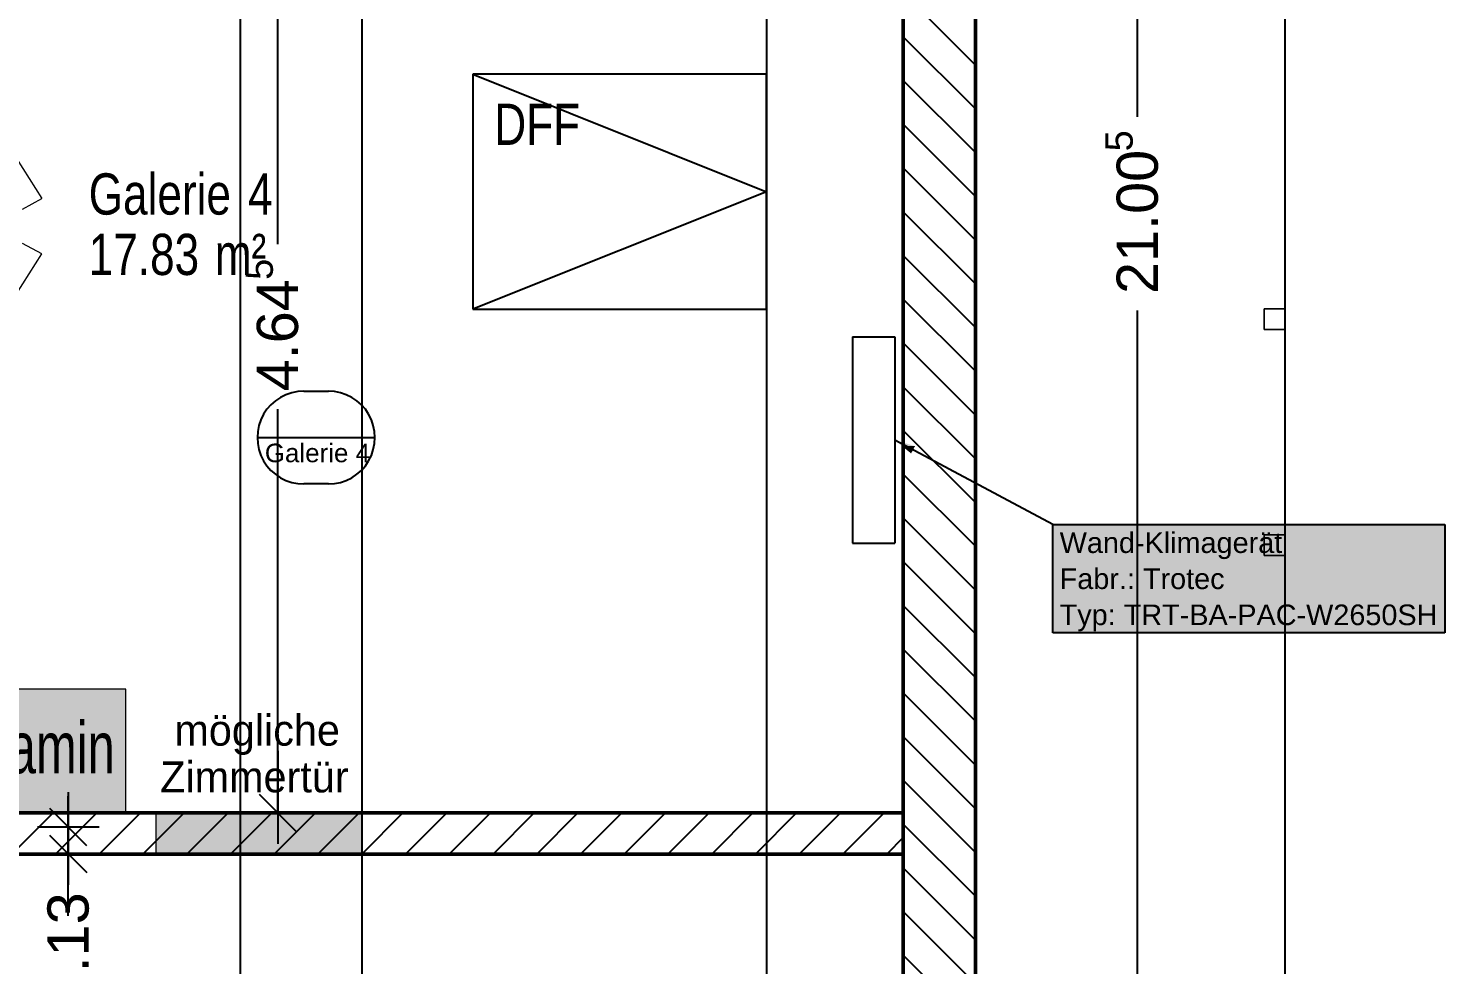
# Model space of a CAD drawing. Extents: x 0 to 756, y -25 to 420.
# Drawn here: x 301.7 to 439.1, y 141 to 231.9 of the extents above; entities that cross this region are included whole.
import ezdxf
from ezdxf.lldxf.tags import DXFTag

# ---------------------------------------------------------------- set-up
doc = ezdxf.new("R2010")
doc.units = 0
doc.layers.get('0').update_dxf_attribs({"lineweight": 25})
doc.layers.get('DEFPOINTS').update_dxf_attribs({"lineweight": 25})
for name, color, linetype, lineweight in [('A_Aussenwand', 7, 'Continuous', 25), ('A_Innenwand', 7, 'Continuous', 25), ('A_Raum', 7, 'Continuous', 25), ('Allgemein01', 7, 'Continuous', 13), ('Allgemein03', 7, 'Continuous', 25), ('Fenster-Flügel', 7, 'VERDECKT2_S2', 13), ('Pfosten_ Stützen', 7, 'Continuous', 13), ('Raumbezeichnung', 7, 'Continuous', 13), ('Sanitär', 7, 'Continuous', 25), ('Standard', 7, 'Continuous', 25), ('Stütze Holz', 7, 'Continuous', 13), ('Text Allgemein', 7, 'Continuous', 13), ('Wand Holz nicht tragend', 7, 'Continuous', 13), ('Wand Holz tragend', 7, 'Continuous', 13), ('Wohnfläche-Rohbau', 7, 'Continuous', 13)]:
    doc.layers.add(name, color=color, linetype=linetype, lineweight=lineweight)
doc.layers.add('A_Dach', color=1, linetype='Continuous', lineweight=25, true_color=0xff0000)
doc.layers.add('H_Heizung', color=1, linetype='Continuous', lineweight=25, true_color=0xff0000)
doc.styles.get("Standard").update_dxf_attribs({"font": 'arial.ttf'})
tags = doc.linetypes.add('VERDECKT2_S2', pattern=[0.27, 0.2, -0.07]).pattern_tags.tags
tags[6:7] = [DXFTag(74, 4), DXFTag(75, 0), DXFTag(340, '0'), DXFTag(46, 1.0), DXFTag(50, 0.0), DXFTag(44, 0.0), DXFTag(45, 0.0)]
tags[4:5] = [DXFTag(74, 4), DXFTag(75, 0), DXFTag(340, '0'), DXFTag(46, 1.0), DXFTag(50, 0.0), DXFTag(44, 0.0), DXFTag(45, 0.0)]

# ---------------------------------------------------------------- blocks, each defined once
blk = doc.blocks.new('Referenz-A01I5YQ8IE')
at = {"layer": 'Allgemein01', "color": 0, "linetype": 'VERDECKT2_S2', "lineweight": -2, "ltscale": 0.25}
for p, q in [((322.27, 414.47), (322.27, 5.76)), ((334.07, 414.47), (334.07, 5.76)), ((373.32, 414.47), (373.32, 5.76))]:
    blk.add_line(p, q, dxfattribs=at)
at = {"layer": 'Allgemein03', "color": 0, "lineweight": -2}
blk.add_line((423.57, 414.47), (423.57, 52.55), dxfattribs=at)
at = {"layer": 'Allgemein03', "color": 0, "linetype": 'VERDECKT2_S2', "lineweight": -2, "ltscale": 0.25}
for p, q in [((373.32, 227.41), (344.81, 227.41)), ((344.81, 227.41), (344.81, 204.61)), ((344.81, 227.41), (373.32, 216.01)), ((373.32, 204.61), (373.32, 227.41)), ((373.32, 216.01), (344.81, 204.61)), ((344.81, 204.61), (373.32, 204.61))]:
    blk.add_line(p, q, dxfattribs=at)
at = {"layer": 'DEFPOINTS', "color": 0, "linetype": 'Continuous', "lineweight": -2, "ltscale": 0.25}
for p, q in [((373.32, 227.41), (373.32, 227.41)), ((373.32, 227.41), (373.32, 227.41)), ((373.32, 204.61), (373.32, 204.61)), ((373.32, 204.61), (373.32, 204.61)), ((325.9, 155.77), (325.9, 155.77)), ((386.57, 155.77), (386.57, 155.77)), ((386.57, 155.77), (386.57, 155.77)), ((386.57, 155.77), (386.57, 155.77)), ((386.57, 155.77), (386.57, 155.77)), ((386.57, 155.77), (386.57, 155.77)), ((305.59, 151.77), (305.59, 151.77)), ((386.57, 151.77), (386.57, 151.77)), ((386.57, 151.77), (386.57, 151.77)), ((386.57, 151.77), (386.57, 151.77)), ((386.57, 151.77), (386.57, 151.77)), ((386.57, 151.77), (386.57, 151.77))]:
    blk.add_line(p, q, dxfattribs=at)
at = {"layer": 'Fenster-Flügel', "color": 0, "linetype": 'VERDECKT2_S2', "ltscale": 0.13}
for p, q in [((292.97, 231.19), (303.01, 215.36)), ((301.16, 214.33), (303.01, 215.36)), ((303.01, 209.97), (301.16, 211)), ((292.97, 194.15), (303.01, 209.97))]:
    blk.add_line(p, q, dxfattribs=at)
at = {"layer": 'Standard', "color": 0, "lineweight": -2}
for p, q in [((409.29, 223.28), (409.29, 414.47)), ((325.9, 210.93), (325.9, 248.67)), ((409.29, 52.55), (409.29, 204.48)), ((325.9, 155.77), (325.9, 194.93)), ((325.9, 161.77), (325.9, 152.77)), ((305.59, 157.77), (305.59, 148.77)), ((305.59, 148.37), (305.59, 157.37)), ((324.1, 157.57), (327.7, 153.97)), ((307.39, 152.57), (303.79, 156.17)), ((322.9, 155.77), (328.9, 155.77)), ((308.59, 154.37), (302.59, 154.37)), ((305.59, 145.77), (305.59, 154.77)), ((305.59, 151.77), (305.59, 154.37)), ((307.39, 149.97), (303.79, 153.57)), ((303.79, 153.57), (307.39, 149.97)), ((308.59, 151.77), (302.59, 151.77)), ((302.59, 151.77), (308.59, 151.77)), ((305.59, 148.78), (305.59, 151.77))]:
    blk.add_line(p, q, dxfattribs=at)
at = {"layer": 'Standard', "color": 0, "lineweight": 13}
for p, q in [((311.17, 167.77), (295.57, 167.77)), ((311.17, 155.77), (311.17, 167.77)), ((295.57, 155.77), (311.17, 155.77)), ((314.07, 155.77), (314.07, 151.77)), ((334.07, 155.77), (314.07, 155.77)), ((334.07, 151.77), (334.07, 155.77)), ((314.07, 151.77), (334.07, 151.77))]:
    blk.add_line(p, q, dxfattribs=at)
for points in [[(295.57, 155.77), (311.17, 155.77), (295.57, 167.77)], [(311.17, 155.77), (311.17, 167.77), (295.57, 167.77)], [(334.07, 151.77), (314.07, 151.77), (314.07, 155.77)], [(334.07, 151.77), (334.07, 155.77), (314.07, 155.77)], [(334.07, 155.77), (314.07, 155.77), (314.07, 155.77)], [(334.07, 151.77), (334.07, 151.77), (314.07, 151.77)]]:
    blk.add_solid(points, dxfattribs=at)
at = {"layer": 'Stütze Holz', "color": 0, "linetype": 'Continuous', "ltscale": 0.13}
for p, q in [((423.57, 204.66), (421.57, 204.66)), ((421.57, 204.66), (421.57, 202.66)), ((421.57, 204.66), (423.57, 204.66)), ((421.57, 202.66), (421.57, 204.66)), ((421.57, 204.66), (421.57, 204.66)), ((423.57, 202.66), (423.57, 204.66)), ((423.57, 204.66), (423.57, 202.66)), ((423.57, 204.66), (423.57, 204.66)), ((421.57, 202.66), (423.57, 202.66)), ((423.57, 202.66), (421.57, 202.66)), ((421.57, 202.66), (421.57, 202.66)), ((423.57, 202.66), (423.57, 202.66)), ((423.57, 182.72), (421.57, 182.72)), ((421.57, 182.72), (421.57, 180.72)), ((421.57, 182.72), (423.57, 182.72)), ((421.57, 180.72), (421.57, 182.72)), ((421.57, 182.72), (421.57, 182.72)), ((423.57, 180.72), (423.57, 182.72)), ((423.57, 182.72), (423.57, 180.72)), ((423.57, 182.72), (423.57, 182.72)), ((421.57, 180.72), (423.57, 180.72)), ((423.57, 180.72), (421.57, 180.72)), ((421.57, 180.72), (421.57, 180.72)), ((423.57, 180.72), (423.57, 180.72))]:
    blk.add_line(p, q, dxfattribs=at)
at = {"layer": 'Wand Holz nicht tragend', "color": 0, "lineweight": 50}
for p, q in [((386.57, 155.77), (292.97, 155.77)), ((292.97, 155.77), (386.57, 155.77)), ((386.57, 151.77), (386.57, 155.77)), ((386.57, 155.77), (386.57, 151.77)), ((386.57, 155.77), (386.57, 155.77)), ((291.57, 151.77), (386.57, 151.77)), ((386.57, 151.77), (291.57, 151.77)), ((386.57, 151.77), (386.57, 151.77))]:
    blk.add_line(p, q, dxfattribs=at)
at = {"layer": 'Wand Holz tragend', "color": 0, "lineweight": 50}
for p, q in [((386.57, 393.17), (386.57, 33.11)), ((386.57, 33.11), (386.57, 393.17)), ((393.57, 33.11), (393.57, 393.17)), ((393.57, 393.17), (393.57, 33.11))]:
    blk.add_line(p, q, dxfattribs=at)
at = {"layer": 'Pfosten_ Stützen', "color": 0, "lineweight": -2, "insert": (346.91, 224.55), "char_height": 4, "attachment_point": 1}
blk.add_mtext('{\\W0.8;\\fPosterama Text Light;DFF}', dxfattribs=at)
at = {"layer": 'Raumbezeichnung', "color": 0, "linetype": 'Continuous', "ltscale": 0.13, "char_height": 4, "attachment_point": 1}
for s, insert in [('{\\W0.8;\\fPosterama Text Light;Galerie}', (307.57, 217.79)), ('{\\W0.8;\\fPosterama Text Light;4}', (323.03, 217.79))]:
    blk.add_mtext(s, dxfattribs=dict(at, insert=insert))
at = {"layer": 'Sanitär', "color": 0, "lineweight": 13, "insert": (296.64, 164.6), "char_height": 5, "attachment_point": 1}
blk.add_mtext('{\\W0.71;\\fPosterama Text Light;Kamin}', dxfattribs=at)
at = {"layer": 'Standard', "color": 0, "lineweight": -2, "attachment_point": 1, "rotation": 90}
for s, insert, char_height in [('{\\fArial;5}', (406.18, 219.92), 2.64), ('{\\fArial;21.00}', (407.26, 206.09), 4), ('{\\fArial;5}', (322.79, 207.46), 2.64), ('{\\fArial;4.64}', (323.87, 196.65), 4), ('{\\fArial;1.13}', (303.56, 137.18), 4)]:
    blk.add_mtext(s, dxfattribs=dict(at, insert=insert, char_height=char_height))
at = {"layer": 'Text Allgemein', "color": 0, "char_height": 3, "attachment_point": 1}
for s, insert in [('{\\fPosterama Text Light;mögliche}', (315.88, 165.28)), ('{\\fPosterama Text Light;Zimmertür}', (314.5, 160.75))]:
    blk.add_mtext(s, dxfattribs=dict(at, insert=insert))
at = {"layer": 'Wohnfläche-Rohbau', "color": 0, "linetype": 'Continuous', "ltscale": 0.13, "char_height": 4, "attachment_point": 1}
for s, insert in [('{\\W0.8;\\fPosterama Text Light;17.83}', (307.57, 211.93)), ('{\\W0.8;\\fPosterama Text Light;m²}', (319.8, 211.93))]:
    blk.add_mtext(s, dxfattribs=dict(at, insert=insert))
blk = doc.blocks.new('Wand-A01I5YQIIE', base_point=(386.57, 33.11))
at = {"color": 0, "linetype": 'ByBlock', "lineweight": -2, "ltscale": 0.25}
for p, q in [((393.57, 393.17), (393.57, 33.11)), ((386.57, 269.17), (386.57, 155.77)), ((386.57, 151.77), (386.57, 40.11))]:
    blk.add_line(p, q, dxfattribs=at)
at = {"color": 0, "lineweight": -2}
for p, q in [((386.57, 235.29), (393.57, 228.29)), ((386.57, 231.04), (393.57, 224.04)), ((386.57, 226.8), (393.57, 219.8)), ((386.57, 222.56), (393.57, 215.56)), ((386.57, 218.32), (393.57, 211.32)), ((386.57, 214.07), (393.57, 207.07)), ((386.57, 209.83), (393.57, 202.83)), ((386.57, 205.59), (393.57, 198.59)), ((386.57, 201.35), (393.57, 194.35)), ((386.57, 197.1), (393.57, 190.1)), ((386.57, 192.86), (393.57, 185.86)), ((386.57, 188.62), (393.57, 181.62)), ((386.57, 184.37), (393.57, 177.37)), ((386.57, 180.13), (393.57, 173.13)), ((386.57, 175.89), (393.57, 168.89)), ((386.57, 171.65), (393.57, 164.65)), ((386.57, 167.4), (393.57, 160.4)), ((386.57, 163.16), (393.57, 156.16)), ((386.57, 158.92), (393.57, 151.92)), ((386.57, 154.68), (393.57, 147.68)), ((386.57, 150.43), (393.57, 143.43)), ((386.57, 146.19), (393.57, 139.19)), ((386.57, 141.95), (393.57, 134.95))]:
    blk.add_line(p, q, dxfattribs=at)
blk = doc.blocks.new('Wand-A01I5YQWIE', base_point=(291.57, 151.77))
at = {"color": 0, "lineweight": -2}
for p, q in [((295.62, 155.77), (291.62, 151.77)), ((299.86, 155.77), (295.86, 151.77)), ((304.11, 155.77), (300.11, 151.77)), ((308.35, 155.77), (304.35, 151.77)), ((312.59, 155.77), (308.59, 151.77)), ((316.83, 155.77), (312.83, 151.77)), ((321.08, 155.77), (317.08, 151.77)), ((325.32, 155.77), (321.32, 151.77)), ((329.56, 155.77), (325.56, 151.77)), ((333.8, 155.77), (329.8, 151.77)), ((338.05, 155.77), (334.05, 151.77)), ((342.29, 155.77), (338.29, 151.77)), ((346.53, 155.77), (342.53, 151.77)), ((350.78, 155.77), (346.78, 151.77)), ((355.02, 155.77), (351.02, 151.77)), ((359.26, 155.77), (355.26, 151.77)), ((363.5, 155.77), (359.5, 151.77)), ((367.75, 155.77), (363.75, 151.77)), ((371.99, 155.77), (367.99, 151.77)), ((376.23, 155.77), (372.23, 151.77)), ((380.47, 155.77), (376.47, 151.77)), ((384.72, 155.77), (380.72, 151.77)), ((386.57, 153.38), (384.96, 151.77))]:
    blk.add_line(p, q, dxfattribs=at)
at = {"color": 0, "linetype": 'ByBlock', "lineweight": -2, "ltscale": 0.25}
for p, q in [((293.57, 155.77), (386.57, 155.77)), ((291.57, 153.77), (291.57, 151.77)), ((291.57, 151.77), (386.57, 151.77))]:
    blk.add_line(p, q, dxfattribs=at)
blk = doc.blocks.new('Galerie 4-A01I5YR8IE', base_point=(323.93, 187.67))
at = {"color": 0, "linetype": 'ByBlock', "lineweight": -2, "ltscale": 0.25}
for p, q in [((327.26, 196.51), (326.7, 196.32)), ((327.84, 196.63), (327.26, 196.51)), ((328.43, 196.67), (327.84, 196.63)), ((328.43, 196.67), (330.83, 196.67)), ((331.41, 196.63), (330.83, 196.67)), ((331.99, 196.51), (331.41, 196.63)), ((332.55, 196.32), (331.99, 196.51)), ((325.24, 195.35), (324.86, 194.91)), ((325.69, 195.74), (325.24, 195.35)), ((326.18, 196.06), (325.69, 195.74)), ((326.7, 196.32), (326.18, 196.06)), ((333.08, 196.06), (332.55, 196.32)), ((333.57, 195.74), (333.08, 196.06)), ((334.01, 195.35), (333.57, 195.74)), ((334.4, 194.91), (334.01, 195.35)), ((324.27, 193.89), (324.08, 193.33)), ((324.53, 194.42), (324.27, 193.89)), ((324.86, 194.91), (324.53, 194.42)), ((334.72, 194.42), (334.4, 194.91)), ((334.98, 193.89), (334.72, 194.42)), ((335.17, 193.33), (334.98, 193.89)), ((323.97, 192.75), (323.93, 192.17)), ((324.08, 193.33), (323.97, 192.75)), ((335.29, 192.75), (335.17, 193.33)), ((335.33, 192.17), (335.29, 192.75)), ((323.93, 192.17), (335.33, 192.17)), ((323.93, 192.17), (323.97, 191.58)), ((323.97, 191.58), (324.08, 191)), ((324.08, 191), (324.27, 190.44)), ((334.98, 190.44), (335.17, 191)), ((335.17, 191), (335.29, 191.58)), ((335.29, 191.58), (335.33, 192.17)), ((324.27, 190.44), (324.53, 189.92)), ((324.53, 189.92), (324.86, 189.43)), ((334.4, 189.43), (334.72, 189.92)), ((334.72, 189.92), (334.98, 190.44)), ((324.86, 189.43), (325.24, 188.98)), ((325.24, 188.98), (325.69, 188.6)), ((325.69, 188.6), (326.18, 188.27)), ((326.18, 188.27), (326.7, 188.01)), ((332.55, 188.01), (333.08, 188.27)), ((333.08, 188.27), (333.57, 188.6)), ((333.57, 188.6), (334.01, 188.98)), ((334.01, 188.98), (334.4, 189.43)), ((326.7, 188.01), (327.26, 187.82)), ((327.26, 187.82), (327.84, 187.71)), ((327.84, 187.71), (328.43, 187.67)), ((330.83, 187.67), (328.43, 187.67)), ((330.83, 187.67), (331.41, 187.71)), ((331.41, 187.71), (331.99, 187.82)), ((331.99, 187.82), (332.55, 188.01))]:
    blk.add_line(p, q, dxfattribs=at)
at = {"color": 0, "linetype": 'ByBlock', "lineweight": -2, "ltscale": 0.25, "insert": (324.65, 191.57), "char_height": 1.8, "attachment_point": 1}
blk.add_mtext('{\\fArial;Galerie 4}', dxfattribs=at)
blk = doc.blocks.new('Dachfläche-A01I5YRMIE', base_point=(253.57, 33.11))
at = {"color": 0, "linetype": 'ByBlock', "lineweight": -2, "ltscale": 0.25}
blk.add_line((393.57, 393.17), (393.57, 33.11), dxfattribs=at)
blk = doc.blocks.new('Wand-Klimagerät-A01I5YTWIE', base_point=(381.65, 181.92))
at = {"color": 0, "linetype": 'ByBlock', "lineweight": -2, "ltscale": 0.25}
for p, q in [((381.65, 201.92), (381.65, 181.92)), ((381.65, 201.92), (385.75, 201.92)), ((385.75, 201.92), (385.75, 181.92)), ((381.65, 181.92), (385.75, 181.92))]:
    blk.add_line(p, q, dxfattribs=at)
blk = doc.blocks.new('Bauteilbeschriftung-A01I5YTYIE', base_point=(385.75, 173.22))
at = {"color": 0, "linetype": 'ByBlock', "lineweight": -2, "ltscale": 0.25}
blk.add_line((401.07, 183.72), (385.75, 191.92), dxfattribs=at)
at = {"color": 0, "lineweight": -2}
for p, q in [((401.07, 183.72), (439.08, 183.72)), ((401.07, 173.22), (401.07, 183.72)), ((439.08, 183.72), (439.08, 173.22)), ((439.08, 173.22), (401.07, 173.22))]:
    blk.add_line(p, q, dxfattribs=at)
at = {"color": 0, "linetype": 'ByBlock', "lineweight": -2, "ltscale": 0.25}
for points in [[(387.71, 191.33), (386.47, 191.33), (385.75, 191.92)], [(387.33, 190.62), (387.71, 191.33), (386.47, 191.33)]]:
    blk.add_solid(points, dxfattribs=at)
at = {"color": 7, "linetype": 'ByBlock', "lineweight": -2, "ltscale": 0.25, "true_color": 0xffffff}
for points in [[(401.07, 173.22), (439.08, 173.22), (401.07, 183.72)], [(439.08, 173.22), (401.07, 183.72), (439.08, 183.72)]]:
    blk.add_solid(points, dxfattribs=at)
at = {"color": 0, "linetype": 'ByBlock', "lineweight": -2, "ltscale": 0.25, "char_height": 2, "attachment_point": 1}
for s, insert in [('{\\fArial;Wand-Klimagerät}', (401.74, 182.97)), ('{\\fArial;Fabr.: Trotec}', (401.74, 179.47)), ('{\\fArial;Typ: TRT-BA-PAC-W2650SH}', (401.74, 175.97))]:
    blk.add_mtext(s, dxfattribs=dict(at, insert=insert))

msp = doc.modelspace()

# ---------------------------------------------------------------- block references
at = {"color": 8, "lineweight": 25, "ltscale": 0.25, "true_color": 0x808080}
msp.add_blockref('Referenz-A01I5YQ8IE', (0, 0), dxfattribs=at)
at = {"layer": 'A_Aussenwand', "ltscale": 0.25}
msp.add_blockref('Wand-A01I5YQIIE', (386.57, 33.11), dxfattribs=at)
at = {"layer": 'A_Dach', "ltscale": 0.25}
msp.add_blockref('Dachfläche-A01I5YRMIE', (253.57, 33.11), dxfattribs=at)
at = {"layer": 'A_Innenwand', "ltscale": 0.25}
msp.add_blockref('Wand-A01I5YQWIE', (291.57, 151.77), dxfattribs=at)
at = {"layer": 'A_Raum', "ltscale": 0.25}
msp.add_blockref('Galerie 4-A01I5YR8IE', (323.93, 187.67), dxfattribs=at)
at = {"layer": 'H_Heizung', "color": 1, "ltscale": 0.25, "true_color": 0xff0000}
msp.add_blockref('Wand-Klimagerät-A01I5YTWIE', (381.65, 181.92), dxfattribs=at)
at = {"layer": 'H_Heizung', "color": 7, "ltscale": 0.25}
msp.add_blockref('Bauteilbeschriftung-A01I5YTYIE', (385.75, 173.22), dxfattribs=at)

doc.saveas('drawing.dxf')
